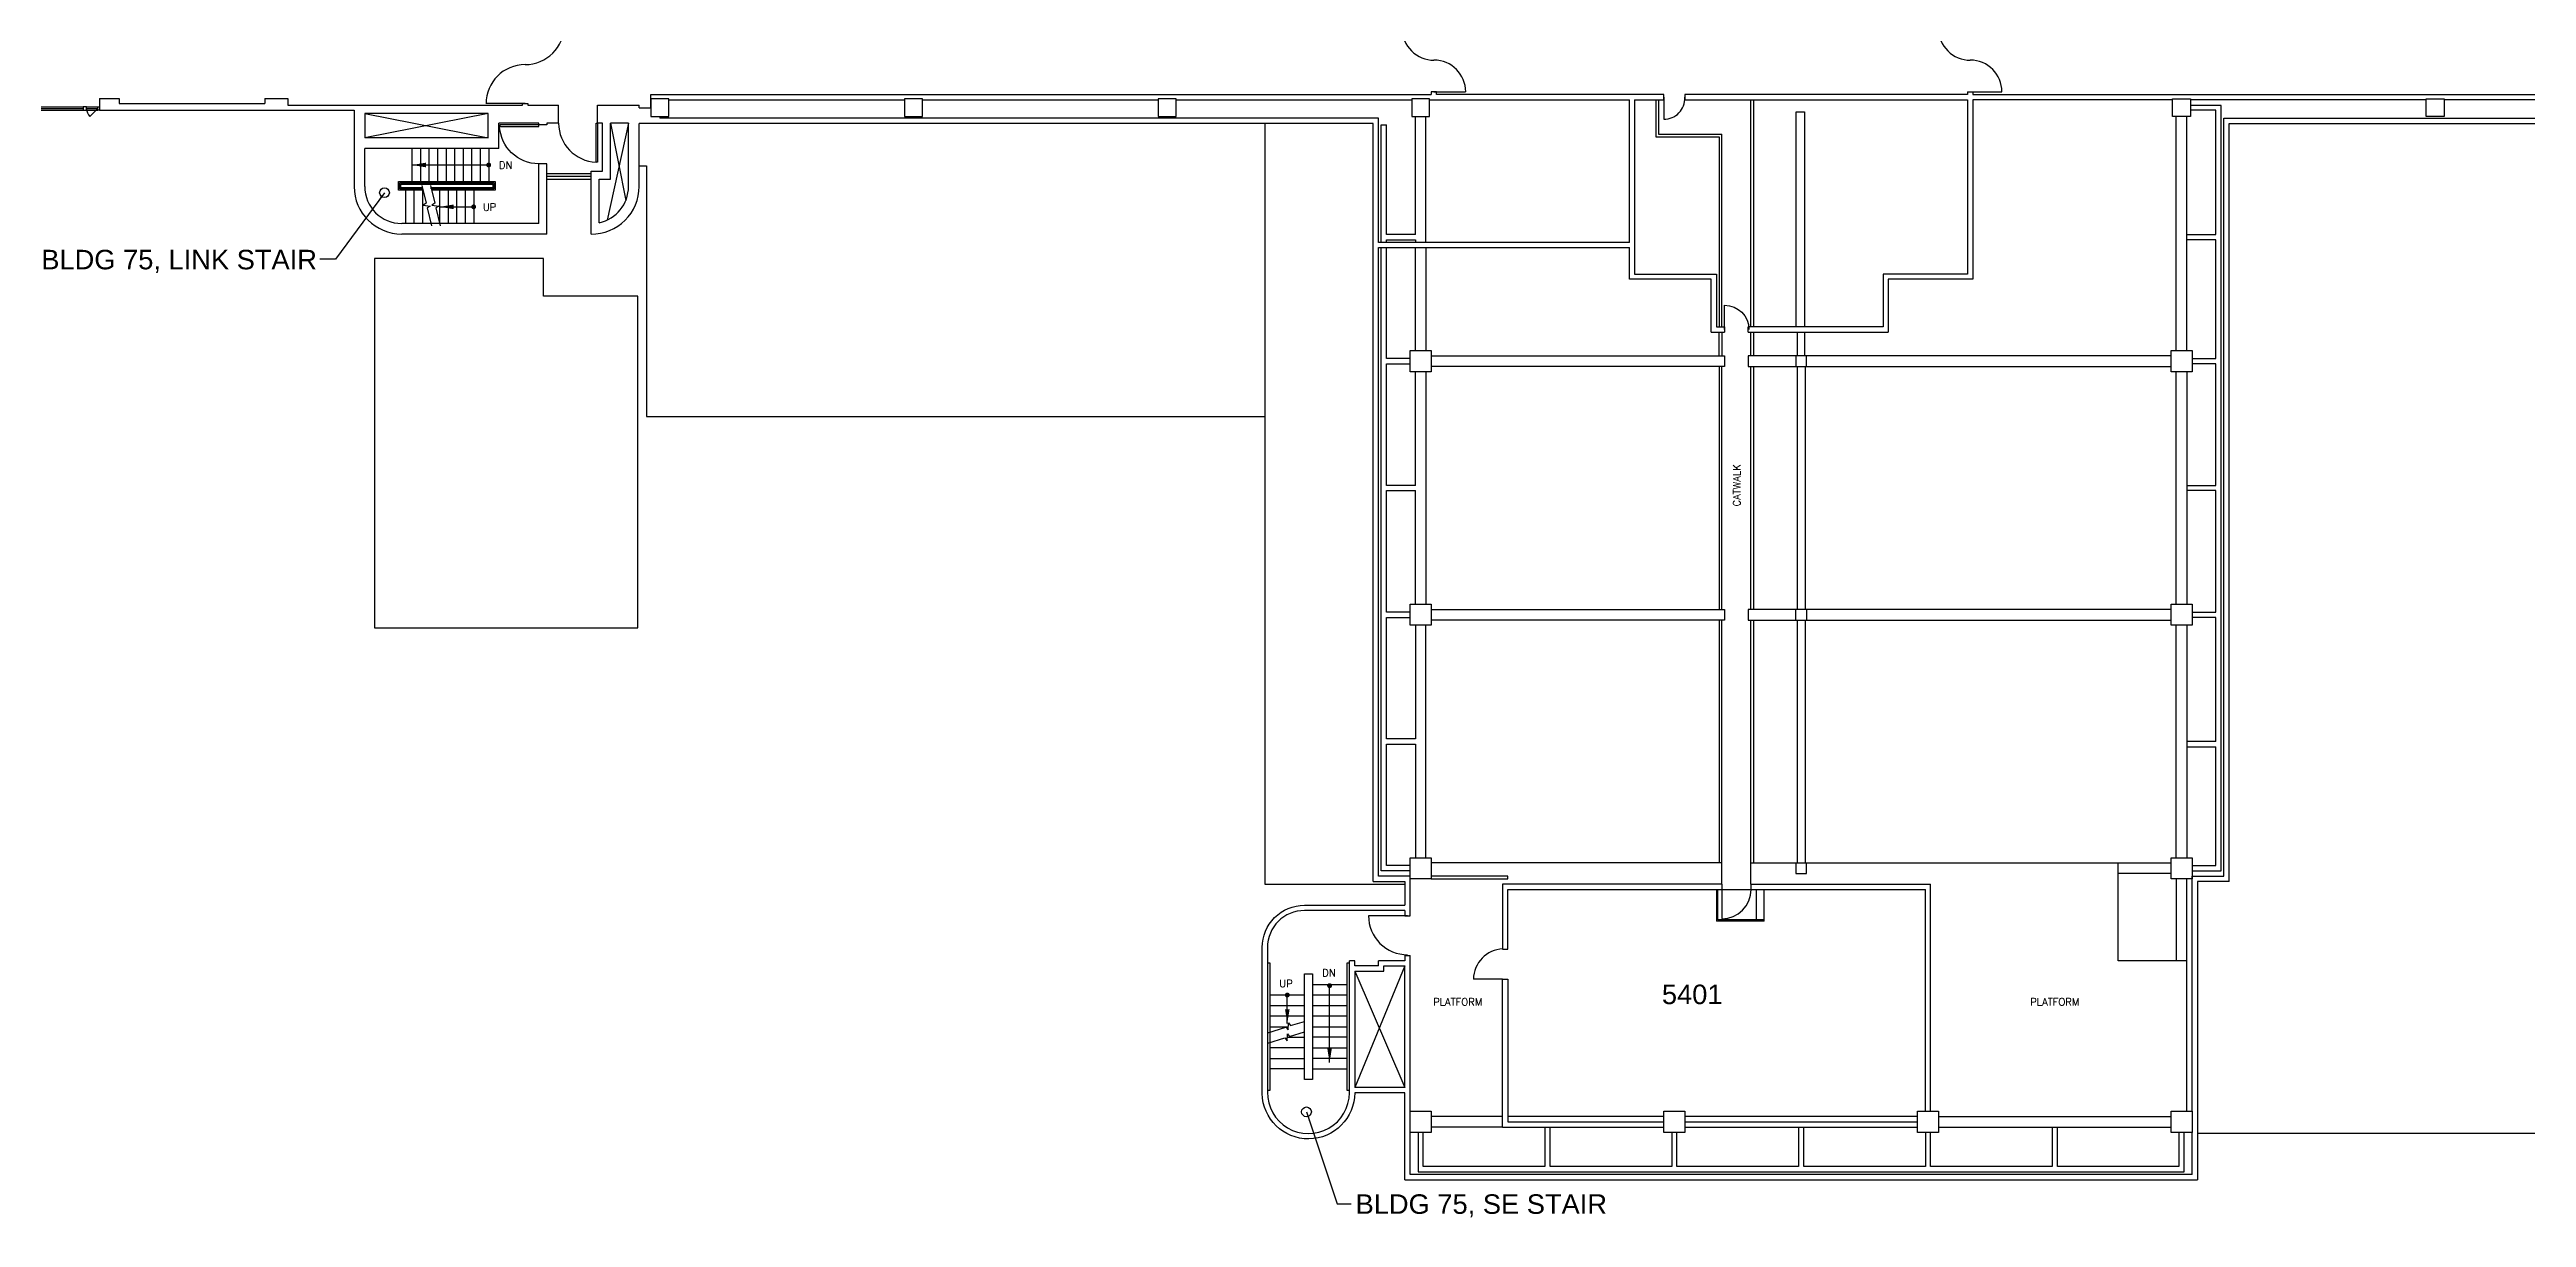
# Model space of a CAD drawing. Extents: x 338 to 7662, y 1563 to 4790.
# Drawn here: x 2972 to 6019, y 1614 to 3052 of the extents above; entities that cross this region are included whole.
import ezdxf
from ezdxf.enums import TextEntityAlignment as Align

# ---------------------------------------------------------------- set-up
doc = ezdxf.new("R2010")
doc.units = 0
doc.header["$LTSCALE"] = 150
doc.header["$MEASUREMENT"] = 0
doc.layers.get('0').update_dxf_attribs({"linetype": 'CONTINUOUS'})
for name, color, linetype in [('A-ANNO-TEXT', 4, 'CONTINUOUS'), ('A-ANNO-TEXT-STAIR', 4, 'CONTINUOUS'), ('A-ANNO-TX192', 4, 'CONTINUOUS'), ('A-COLS', 5, 'CONTINUOUS'), ('A-DOOR', 2, 'CONTINUOUS'), ('A-FLOR-BEAM', 1, 'CONTINUOUS'), ('A-FLOR-HRAL', 1, 'CONTINUOUS'), ('A-FLOR-STRS', 2, 'CONTINUOUS'), ('A-GLAZ', 2, 'CONTINUOUS'), ('A-GLAZ-SILL', 1, 'CONTINUOUS'), ('A-ROOF-LEVL-FINE', 1, 'CONTINUOUS'), ('A-ROOF-LEVL-MED', 2, 'CONTINUOUS'), ('A-SHFT', 1, 'CONTINUOUS'), ('A-WALL-FULL', 6, 'CONTINUOUS'), ('X-ELEC', 1, 'CONTINUOUS')]:
    doc.layers.add(name, color=color, linetype=linetype)
doc.styles.add('ARIAL', font='arial.ttf')
doc.styles.add('AT', font='ARCHTITL.shx', dxfattribs={"width": 0.9})
doc.styles.get("Standard").update_dxf_attribs({"font": 'SIMPLEX'})
doc.dimstyles.new('DIM-96', dxfattribs={"dimscale": 96, "dimtxt": 0.18, "dimasz": 0.18, "dimexe": 0.18, "dimexo": 0.0625, "dimgap": 0.09, "dimtad": 0, "dimtih": 1, "dimtoh": 1, "dimdec": 4, "dimzin": 0, "dimdsep": 46, "dimlunit": 4, "dimtxsty": 'Standard', "dimcen": 0.09, "dimadec": 0, "dimazin": 0, "dimtfac": 1, "dimtdec": 4, "dimtofl": 0, "dimtmove": 2, "dimatfit": 3, "dimfxl": 1, "dimtolj": 1, "dimtzin": 0, "dimarcsym": 0})
doc.dimstyles.new('DIM1-4', dxfattribs={"dimscale": 48, "dimtxt": 0.09375, "dimasz": 0.125, "dimexe": 0.125, "dimexo": 0.09375, "dimgap": 0, "dimtad": 1, "dimdec": 6, "dimzin": 7, "dimdsep": 46, "dimlunit": 4, "dimtxsty": 'AT', "dimblk": 'TICK', "dimblk1": 'ARROW', "dimblk2": 'ARROW', "dimsah": 1, "dimcen": 2.25, "dimdle": 1.5, "dimadec": 0, "dimazin": 0, "dimtfac": 1, "dimtdec": 6, "dimtix": 1, "dimtofl": 0, "dimtmove": 2, "dimatfit": 3, "dimldrblk": 'ARROW', "dimfxl": 1, "dimtolj": 1, "dimtzin": 3, "dimarcsym": 0})

# ---------------------------------------------------------------- blocks, each defined once
blk = doc.blocks.new('48-dr')
blk.add_lwpolyline([(0, 48), (2, 48), (2, 0), (0, 0)], close=True)
blk.add_arc((-0.1, 0), 48.1, 0.0423, 87.521)
blk = doc.blocks.new('dr-48')
blk.add_line((0, 0), (0, 48))
blk.add_arc((-0.1, 0), 48.1, 0.0423, 89.9052)
blk = doc.blocks.new('ARROW')
at = {"layer": 'X-ELEC'}
for p, q in [((5, 14), (-5, 14)), ((-5, 14), (0, 0)), ((0, 0), (5, 14))]:
    blk.add_line(p, q, dxfattribs=at)
blk.add_solid([(-5, 14), (0, 1), (5, 14)], dxfattribs=at)
blk = doc.blocks.new('TICK')
for p, q in [((0.99, 0), (-0.99, 0)), ((-0.22, -0.22), (0.22, 0.22))]:
    blk.add_line(p, q)

msp = doc.modelspace()

# ---------------------------------------------------------------- linework, layer by layer
at = {"layer": 'A-ANNO-TEXT', "const_width": 3}
for points in [[(3511, 2909.5, 1), (3514, 2909.5, 1)], [(3492.5, 2858, 1), (3495.5, 2858, 1)], [(4494.9, 1886.5, -1), (4494.9, 1889.5, -1)], [(4546.9, 1898, -1), (4546.9, 1901, -1)]]:
    msp.add_lwpolyline(points, format="xyb", close=True, dxfattribs=at)
at = {"layer": 'A-ANNO-TEXT', "linetype": 'Continuous'}
for points in [[(3430.3, 2884.4), (3435.6, 2862.4), (3431.9, 2860), (3440.6, 2859), (3436.9, 2856.6), (3442.2, 2834.6)], [(3440.8, 2884.4), (3446.1, 2862.4), (3442.4, 2860), (3451.1, 2859), (3447.4, 2856.6), (3452.7, 2834.6)], [(4470.9, 1841.6), (4493.1, 1848.5), (4495.8, 1845), (4496.2, 1853.8), (4498.9, 1850.3), (4516, 1855.6)], [(4470.9, 1828.6), (4492, 1835.1), (4494.7, 1831.6), (4495.1, 1840.4), (4497.7, 1836.9), (4516, 1842.5)]]:
    msp.add_lwpolyline(points, dxfattribs=at)
at = {"layer": 'A-COLS'}
for p, q in [((4646, 2681), (4672, 2681)), ((4646, 2655), (4646, 2681)), ((4672, 2655), (4646, 2655)), ((4672, 2681), (4672, 2655)), ((5582, 2655), (5582, 2681)), ((5582, 2681), (5608, 2681)), ((5608, 2655), (5582, 2655)), ((5608, 2681), (5608, 2655)), ((4646, 2343), (4646, 2369)), ((4646, 2369), (4672, 2369)), ((4672, 2369), (4672, 2343)), ((5582, 2369), (5608, 2369)), ((5582, 2343), (5582, 2369)), ((5608, 2369), (5608, 2343)), ((4672, 2343), (4646, 2343)), ((5608, 2343), (5582, 2343)), ((4646, 2057), (4672, 2057)), ((4646, 2031), (4646, 2057)), ((4672, 2057), (4672, 2031)), ((5582, 2057), (5608, 2057)), ((5582, 2031), (5582, 2057)), ((5608, 2057), (5608, 2031)), ((4672, 2031), (4646, 2031)), ((5608, 2031), (5582, 2031)), ((4646, 1745), (4672, 1745)), ((4646, 1719), (4646, 1745)), ((4672, 1745), (4672, 1719)), ((4958, 1719), (4958, 1745)), ((4958, 1745), (4984, 1745)), ((4984, 1745), (4984, 1719)), ((5270, 1745), (5296, 1745)), ((5270, 1719), (5270, 1745)), ((5296, 1745), (5296, 1719)), ((5582, 1745), (5608, 1745)), ((5582, 1719), (5582, 1745)), ((5608, 1745), (5608, 1719)), ((4672, 1719), (4646, 1719)), ((4984, 1719), (4958, 1719)), ((5296, 1719), (5270, 1719)), ((5608, 1719), (5582, 1719))]:
    msp.add_line(p, q, dxfattribs=at)
for points in [[(3712, 2991), (3712, 2969), (3734, 2969), (3734, 2991)], [(4046, 2969), (4046, 2991), (4024, 2991), (4024, 2969)], [(4336, 2991), (4336, 2969), (4358, 2969), (4358, 2991)], [(4648, 2969), (4670, 2969), (4670, 2991), (4648, 2991)], [(5584, 2969), (5584, 2991), (5606, 2991), (5606, 2969)], [(5896, 2969), (5896, 2991), (5918, 2991), (5918, 2969)]]:
    msp.add_lwpolyline(points, close=True, dxfattribs=at)
at = {"layer": 'A-DOOR'}
for p, q in [((4675.3, 2999.5), (4714.3, 2999.5)), ((4958, 2993), (4958, 2966)), ((5335, 2999.5), (5374, 2999.5)), ((5032.8, 2707), (5032.8, 2737)), ((5029.5, 2018), (5029.5, 1982)), ((4642.8, 1985.5), (4594.8, 1985.5)), ((4759.8, 1907.5), (4723.8, 1907.5))]:
    msp.add_line(p, q, dxfattribs=at)
for centre, major_axis, ratio, start_param, end_param in [((4675.3, 3077.5), (27.6, 27.6), 1, 2.356194, 3.926991), ((5335, 3077.5), (27.6, 27.6), 1, 2.356194, 3.926991), ((4675.3, 2999.5), (27.6, 27.6), 1, 5.497787, 7.068583), ((5335, 2999.5), (27.6, 27.6), 1, 5.497787, 7.068583), ((4958, 2993), (-10.4, 25.1), 0.948002, 2.729658, 4.338213), ((5029.5, 2018), (25.5, 25.5), 1, 3.926991, 5.497787), ((4642.8, 1985.5), (33.9, 33.9), 1, 2.356194, 3.926991), ((4759.8, 1907.5), (14.3, 34.6), 0.956563, 0.408646, 1.948041)]:
    msp.add_ellipse(centre, major_axis=major_axis, ratio=ratio, start_param=start_param, end_param=end_param, dxfattribs=at)
at = {"layer": 'A-DOOR', "extrusion": (0, 0, -1)}
msp.add_ellipse((5032.8, 2707), major_axis=(-21.2, 21.2), ratio=1, start_param=0.785398, end_param=2.356194, dxfattribs=at)
at = {"layer": 'A-FLOR-BEAM'}
for p, q in [((4610.2, 2814.2), (4610.2, 2959)), ((4610.2, 2959), (4616.8, 2959)), ((4616.8, 2824), (4616.8, 2959)), ((4652.5, 2824), (4652.5, 2969)), ((4665.5, 2814.2), (4665.5, 2969)), ((5121, 2710.2), (5121, 2975)), ((5121, 2975), (5131, 2975)), ((5131, 2975), (5131, 2710.2)), ((5588.5, 2681), (5588.5, 2969)), ((5601.5, 2681), (5601.5, 2969)), ((5643.8, 2982.8), (5606, 2982.8)), ((5637.2, 2976.8), (5606, 2976.8)), ((5637.2, 2824), (5637.2, 2976.8)), ((5643.8, 2040.8), (5643.8, 2982.8)), ((4610.2, 2040.8), (4610.2, 2807.8)), ((4652.5, 2824), (4616.8, 2824)), ((4616.8, 2817.5), (4652.5, 2817.5)), ((4616.8, 2814.2), (4616.8, 2817.5)), ((4616.8, 2671.2), (4616.8, 2807.8)), ((4652.5, 2817.5), (4652.5, 2814.2)), ((4652.5, 2681), (4652.5, 2807.8)), ((4665.5, 2807.8), (4665.5, 2681)), ((5601.5, 2824), (5637.2, 2824)), ((5637.2, 2817.5), (5601.5, 2817.5)), ((5637.2, 2671.2), (5637.2, 2817.5)), ((5122, 2703.8), (5122, 2674.5)), ((5131, 2703.8), (5131, 2674.5)), ((4646, 2671.2), (4616.8, 2671.2)), ((4616.8, 2664.8), (4646, 2664.8)), ((4616.8, 2515.2), (4616.8, 2664.8)), ((4652.5, 2515.2), (4652.5, 2655)), ((4665.5, 2655), (4665.5, 2369)), ((4672, 2674.5), (5032.8, 2674.5)), ((5032.8, 2661.5), (4672, 2661.5)), ((5032.8, 2674.5), (5032.8, 2661.5)), ((5062, 2674.5), (5062, 2661.5)), ((5582, 2674.5), (5062, 2674.5)), ((5062, 2661.5), (5582, 2661.5)), ((5120.5, 2674.5), (5120.5, 2661.5)), ((5122, 2661.5), (5122, 2362.5)), ((5132, 2661.5), (5132, 2362.5)), ((5133.5, 2661.5), (5133.5, 2674.5)), ((5588.5, 2369), (5588.5, 2655)), ((5601.5, 2655), (5601.5, 2369)), ((5608, 2671.2), (5637.2, 2671.2)), ((5637.2, 2664.8), (5608, 2664.8)), ((5637.2, 2515.2), (5637.2, 2664.8)), ((4652.5, 2515.2), (4616.8, 2515.2)), ((4616.8, 2359.2), (4616.8, 2508.8)), ((4616.8, 2508.8), (4652.5, 2508.8)), ((4652.5, 2369), (4652.5, 2508.8)), ((5601.5, 2515.2), (5637.2, 2515.2)), ((5637.2, 2508.8), (5601.5, 2508.8)), ((5637.2, 2359.2), (5637.2, 2508.8)), ((4646, 2359.2), (4616.8, 2359.2)), ((4616.8, 2352.8), (4646, 2352.8)), ((4616.8, 2203.2), (4616.8, 2352.8)), ((4672, 2362.5), (5032.8, 2362.5)), ((5032.8, 2349.5), (4672, 2349.5)), ((5032.8, 2362.5), (5032.8, 2349.5)), ((5062, 2362.5), (5062, 2349.5)), ((5582, 2362.5), (5062, 2362.5)), ((5062, 2349.5), (5582, 2349.5)), ((5120.5, 2349.5), (5120.5, 2362.5)), ((5122, 2349.5), (5122, 2050.5)), ((5132, 2349.5), (5132, 2050.5)), ((5133.5, 2362.5), (5133.5, 2349.5)), ((5608, 2359.2), (5637.2, 2359.2)), ((5637.2, 2352.8), (5608, 2352.8)), ((5637.2, 2200), (5637.2, 2352.8)), ((4652.5, 2343), (4652.5, 2203.2)), ((4665.5, 2057), (4665.5, 2343)), ((5588.5, 2057), (5588.5, 2343)), ((5601.5, 2343), (5601.5, 2057)), ((4652.5, 2203.2), (4616.8, 2203.2)), ((4616.8, 2047.2), (4616.8, 2196.8)), ((4616.8, 2196.8), (4652.5, 2196.8)), ((4652.5, 2196.8), (4652.5, 2057)), ((5637.2, 2200), (5601.5, 2200)), ((5601.5, 2193.5), (5637.2, 2193.5)), ((5637.2, 2047.2), (5637.2, 2193.5)), ((4646, 2047.2), (4616.8, 2047.2)), ((5120.5, 2050.5), (5120.5, 2037.5)), ((5120.5, 2050.5), (5133.5, 2050.5)), ((5133.5, 2037.5), (5133.5, 2050.5)), ((5517, 2050.5), (5582, 2050.5)), ((5608, 2047.2), (5637.2, 2047.2)), ((4646, 2040.8), (4610.2, 2040.8)), ((5120.5, 2037.5), (5133.5, 2037.5)), ((5582, 2037.5), (5517, 2037.5)), ((5588.5, 2031), (5588.5, 1930.2)), ((5601.5, 1930.2), (5601.5, 2031)), ((5608, 2040.8), (5643.8, 2040.8)), ((5296, 1738.5), (5582, 1738.5)), ((4655.8, 1719), (4655.8, 1670.2)), ((4662.2, 1676.8), (4662.2, 1719)), ((4759.8, 1725.5), (4672, 1725.5)), ((4811.8, 1725.5), (4811.8, 1676.8)), ((4818.2, 1676.8), (4818.2, 1725.5)), ((4967.8, 1719), (4967.8, 1676.8)), ((4974.2, 1676.8), (4974.2, 1719)), ((5123.8, 1725.5), (5123.8, 1676.8)), ((5130.2, 1676.8), (5130.2, 1725.5)), ((5279.8, 1719), (5279.8, 1676.8)), ((5286.2, 1676.8), (5286.2, 1719)), ((5296, 1725.5), (5582, 1725.5)), ((5435.8, 1725.5), (5435.8, 1676.8)), ((5442.2, 1676.8), (5442.2, 1725.5)), ((5591.8, 1719), (5591.8, 1676.8)), ((5598.2, 1670.2), (5598.2, 1719)), ((4811.8, 1676.8), (4662.2, 1676.8)), ((4967.8, 1676.8), (4818.2, 1676.8)), ((5123.8, 1676.8), (4974.2, 1676.8)), ((5279.8, 1676.8), (5130.2, 1676.8)), ((5435.8, 1676.8), (5286.2, 1676.8)), ((5591.8, 1676.8), (5442.2, 1676.8)), ((4655.8, 1670.2), (5598.2, 1670.2))]:
    msp.add_line(p, q, dxfattribs=at)
at = {"layer": 'A-FLOR-HRAL'}
for p, q in [((3638.5, 2898.5), (3584, 2898.5)), ((3638.5, 2895.5), (3584, 2895.5)), ((4766.2, 2034.2), (4672, 2034.2)), ((4672, 2031), (4766.2, 2031)), ((4766.2, 2031), (4766.2, 2034.2)), ((4759.8, 1738.5), (4672, 1738.5))]:
    msp.add_line(p, q, dxfattribs=at)
for points in [[(3431.7, 2878.5), (3401.5, 2878.5), (3401.5, 2889), (3520.5, 2889), (3520.5, 2878.5), (3442.2, 2878.5)], [(3431.4, 2880), (3403, 2880), (3403, 2887.5), (3519, 2887.5), (3519, 2880), (3441.9, 2880)]]:
    msp.add_lwpolyline(points, dxfattribs=at)
at = {"layer": 'A-FLOR-STRS'}
for p, q in [((4948.2, 2989.8), (4948.2, 2944.2)), ((4951.5, 2989.8), (4951.5, 2947.5)), ((5065.2, 2710.2), (5065.2, 2989.8)), ((5068.5, 2989.8), (5068.5, 2710.2)), ((3418, 2930), (3418, 2889)), ((3428.5, 2930), (3428.5, 2889)), ((3439, 2930), (3439, 2889)), ((3449.5, 2930), (3449.5, 2889)), ((3460, 2930), (3460, 2889)), ((3470.5, 2930), (3470.5, 2889)), ((3481, 2930), (3481, 2889)), ((3491.5, 2930), (3491.5, 2889)), ((3502, 2930), (3502, 2889)), ((3512.5, 2930), (3512.5, 2889)), ((4948.2, 2944.2), (5026.2, 2944.2)), ((4951.5, 2947.5), (5029.5, 2947.5)), ((5026.2, 2944.2), (5026.2, 2710.2)), ((5029.5, 2710.2), (5029.5, 2947.5)), ((3410, 2881.5), (3410, 2880)), ((3410, 2878.5), (3410, 2837.5)), ((3418, 2887.5), (3418, 2886)), ((3420.5, 2881.5), (3420.5, 2880)), ((3420.5, 2878.5), (3420.5, 2837.5)), ((3428.5, 2887.5), (3428.5, 2886)), ((3431, 2881.5), (3431, 2880)), ((3431, 2878.5), (3431, 2837.5)), ((3439, 2887.5), (3439, 2886)), ((3441.5, 2881.5), (3441.5, 2880)), ((3449.5, 2887.5), (3449.5, 2886)), ((3452, 2881.5), (3452, 2880)), ((3452, 2878.5), (3452, 2837.5)), ((3460, 2887.5), (3460, 2886)), ((3462.5, 2881.5), (3462.5, 2880)), ((3462.5, 2878.5), (3462.5, 2837.5)), ((3470.5, 2887.5), (3470.5, 2886)), ((3473, 2881.5), (3473, 2880)), ((3473, 2878.5), (3473, 2837.5)), ((3481, 2887.5), (3481, 2886)), ((3483.5, 2881.5), (3483.5, 2880)), ((3483.5, 2878.5), (3483.5, 2837.5)), ((3491.5, 2887.5), (3491.5, 2886)), ((3494, 2881.5), (3494, 2880)), ((3494, 2878.5), (3494, 2837.5)), ((3502, 2887.5), (3502, 2886)), ((3512.5, 2887.5), (3512.5, 2886)), ((3584, 2892), (3638.5, 2892)), ((5026.2, 2674.5), (5026.2, 2703.8)), ((5029.5, 2703.8), (5029.5, 2674.5)), ((5065.2, 2674.5), (5065.2, 2703.8)), ((5068.5, 2703.8), (5068.5, 2674.5)), ((5026.2, 2661.5), (5026.2, 2362.5)), ((5029.5, 2362.5), (5029.5, 2661.5)), ((5065.2, 2362.5), (5065.2, 2661.5)), ((5068.5, 2661.5), (5068.5, 2362.5)), ((5026.2, 2349.5), (5026.2, 2050.5)), ((5029.5, 2050.5), (5029.5, 2349.5)), ((5065.2, 2050.5), (5065.2, 2349.5)), ((5068.5, 2349.5), (5068.5, 2050.5)), ((5029.5, 2050.5), (4672, 2050.5)), ((5029.5, 2024.5), (5029.5, 2050.5)), ((5065.2, 2024.5), (5065.2, 2050.5)), ((5065.2, 2050.5), (5120.5, 2050.5)), ((5133.5, 2050.5), (5517, 2050.5)), ((5517, 1930.2), (5517, 2050.5)), ((5023, 2018), (5023, 1979)), ((5024.6, 1980.6), (5024.6, 2018)), ((5029.5, 2018), (5065.2, 2018)), ((5071.8, 2018), (5071.8, 1980.6)), ((5081.5, 1979), (5081.5, 2018)), ((5081.5, 1980.6), (5024.6, 1980.6)), ((5081.5, 1979), (5023, 1979)), ((4473.8, 1927), (4470.5, 1927)), ((4473.8, 1771), (4473.8, 1927)), ((4571.2, 1927), (4568, 1927)), ((4568, 1927), (4568, 1771)), ((5601.5, 1930.2), (5517, 1930.2)), ((5601.5, 1745), (5601.5, 1930.2)), ((4525.8, 1901), (4568, 1901)), ((4516, 1888), (4473.8, 1888)), ((4473.8, 1875), (4516, 1875)), ((4516, 1862), (4473.8, 1862)), ((4568, 1888), (4525.8, 1888)), ((4525.8, 1875), (4568, 1875)), ((4568, 1862), (4525.8, 1862)), ((4473.8, 1849), (4494.9, 1849)), ((4494.9, 1836), (4516, 1836)), ((4525.8, 1849), (4568, 1849)), ((4568, 1836), (4525.8, 1836)), ((4516, 1823), (4473.8, 1823)), ((4473.8, 1810), (4516, 1810)), ((4525.8, 1823), (4568, 1823)), ((4568, 1810), (4525.8, 1810)), ((4470.5, 1771), (4473.8, 1771)), ((4516, 1797), (4473.8, 1797)), ((4525.8, 1797), (4568, 1797)), ((4568, 1771), (4571.2, 1771)), ((4958, 1738.5), (4766.2, 1738.5)), ((5270, 1738.5), (4984, 1738.5))]:
    msp.add_line(p, q, dxfattribs=at)
msp.add_lwpolyline([(3431, 2881.5), (3404.5, 2881.5), (3404.5, 2886), (3517.5, 2886), (3517.5, 2881.5), (3441.5, 2881.5)], dxfattribs=at)
at = {"layer": 'A-GLAZ'}
for p, q in [((2959.8, 2979), (3013.8, 2979)), ((3017.8, 2979), (3031.8, 2979)), ((3031.8, 2979), (3021.9, 2969.1))]:
    msp.add_line(p, q, dxfattribs=at)
for points in [[(3017.8, 2981.2), (3013.8, 2981.2), (3013.8, 2976.8), (3017.8, 2976.8)], [(3031.8, 2981.2), (3033.8, 2981.2), (3033.8, 2976.8), (3031.8, 2976.8)]]:
    msp.add_lwpolyline(points, close=True, dxfattribs=at)
msp.add_arc((3031.8, 2979), 14, 180, 225, dxfattribs=at)
at = {"layer": 'A-GLAZ-SILL'}
for p, q in [((2959.8, 2981.2), (3013.8, 2981.2)), ((2959.8, 2976.8), (3013.8, 2976.8)), ((3017.8, 2981.2), (3031.8, 2981.2)), ((3017.8, 2976.8), (3031.8, 2976.8))]:
    msp.add_line(p, q, dxfattribs=at)
at = {"layer": 'A-ROOF-LEVL-FINE'}
for points in [[(3697.5, 2908.5), (3706.8, 2908.5), (3706.8, 2599.8), (4467.2, 2599.8)], [(3580, 2794.5), (3372, 2794.5), (3372, 2340), (3696, 2340), (3696, 2748), (3580, 2748), (3580, 2794.5)]]:
    msp.add_lwpolyline(points, dxfattribs=at)
at = {"layer": 'A-ROOF-LEVL-MED'}
msp.add_line((5614.5, 1718), (6511.5, 1718), dxfattribs=at)
msp.add_lwpolyline([(4467.2, 2960.5), (4467.2, 2024.5), (4639.5, 2024.5)], dxfattribs=at)
at = {"layer": 'A-SHFT'}
for p, q in [((3512, 2973), (3360, 2943)), ((3360, 2973), (3512, 2943)), ((3684.5, 2961), (3658.4, 2841.8)), ((3662.5, 2961), (3681.2, 2866)), ((4639.5, 1923.8), (4577.8, 1774.2)), ((4577.8, 1917.2), (4639.5, 1774.2))]:
    msp.add_line(p, q, dxfattribs=at)
at = {"layer": 'A-WALL-FULL'}
for p, q in [((3033.8, 2991.2), (3057.8, 2991.2)), ((3033.8, 2991.2), (3033.8, 2976.8)), ((3057.8, 2991.2), (3057.8, 2985.3)), ((3237.2, 2991.2), (3265.2, 2991.2)), ((3237.2, 2991.2), (3237.2, 2985.3)), ((3265.2, 2991.2), (3265.2, 2983.2)), ((3712, 2996.2), (4672, 2996.2)), ((3712, 2980), (3712, 2996.2)), ((3734, 2989.8), (4024, 2989.8)), ((4046, 2989.8), (4336, 2989.8)), ((4358, 2989.8), (4648, 2989.8)), ((4670, 2989.8), (4915.8, 2989.8)), ((4678.5, 2999.5), (4672, 2999.5)), ((4672, 2999.5), (4672, 2996.2)), ((4678.5, 2996.2), (4678.5, 2999.5)), ((4958, 2996.2), (4678.5, 2996.2)), ((4915.8, 2814.2), (4915.8, 2989.8)), ((4922.2, 2989.8), (4922.2, 2775.2)), ((4922.2, 2989.8), (4958, 2989.8)), ((4958, 2989.8), (4958, 2996.2)), ((4984, 2996.2), (4984, 2989.8)), ((5331.8, 2996.2), (4984, 2996.2)), ((4984, 2989.8), (5331.8, 2989.8)), ((5331.8, 2999.5), (5331.8, 2996.2)), ((5331.8, 2999.5), (5338.2, 2999.5)), ((5331.8, 2989.8), (5331.8, 2775.2)), ((5338.2, 2999.5), (5338.2, 2996.2)), ((5338.2, 2996.2), (6371.8, 2996.2)), ((5338.2, 2989.8), (5338.2, 2768.8)), ((5584, 2989.8), (5338.2, 2989.8)), ((5896, 2989.8), (5606, 2989.8)), ((6208, 2989.8), (5918, 2989.8)), ((3033.8, 2976.8), (3347, 2976.8)), ((3057.8, 2985.3), (3237.2, 2985.3)), ((3265.2, 2983.2), (3554, 2983.2)), ((3347, 2976.8), (3347, 2883)), ((3512, 2973), (3360, 2973)), ((3360, 2973), (3360, 2943)), ((3512, 2943), (3512, 2973)), ((3574, 2961), (3525, 2961)), ((3525, 2930), (3525, 2961)), ((3554, 2983.2), (3554, 2985)), ((3554, 2985), (3560.5, 2985)), ((3560.5, 2985), (3560.5, 2983.2)), ((3560.5, 2983.2), (3598.5, 2983.2)), ((3598.5, 2961), (3584, 2961)), ((3598.5, 2961), (3598.5, 2983.2)), ((3646.5, 2961), (3646.5, 2983.2)), ((3646.5, 2983.2), (3697.5, 2983.2)), ((3652.5, 2961), (3646.5, 2961)), ((3652.5, 2902), (3652.5, 2961)), ((3684.5, 2961), (3662.5, 2961)), ((3662.5, 2892), (3662.5, 2961)), ((3684.5, 2883), (3684.5, 2961)), ((3697.5, 2980), (3697.5, 2983.2)), ((3697.5, 2980), (3712, 2980)), ((3697.5, 2883), (3697.5, 2960.5)), ((4600.5, 2960.5), (3697.5, 2960.5)), ((3723, 2969), (3723, 2967)), ((4607, 2967), (3723, 2967)), ((4600.5, 2027.8), (4600.5, 2960.5)), ((4607, 2814.2), (4607, 2967)), ((5647, 2034.2), (5647, 2967)), ((5647, 2967), (6479, 2967)), ((5653.5, 2027.8), (5653.5, 2960.5)), ((5653.5, 2960.5), (6472.5, 2960.5)), ((3512, 2943), (3360, 2943)), ((3360, 2883), (3360, 2930)), ((3525, 2930), (3360, 2930)), ((3574, 2837.5), (3574, 2911)), ((3584, 2911), (3574, 2911)), ((3584, 2824.5), (3584, 2911)), ((3638.5, 2824.5), (3638.5, 2902)), ((3638.5, 2902), (3652.5, 2902)), ((3648.5, 2838.5), (3648.5, 2892)), ((3648.5, 2892), (3662.5, 2892)), ((3574, 2837.5), (3405.5, 2837.5)), ((3584, 2824.5), (3405.5, 2824.5)), ((4915.8, 2814.2), (4607, 2814.2)), ((4607, 2807.8), (4915.8, 2807.8)), ((4607, 2034.2), (4607, 2807.8)), ((4915.8, 2768.8), (4915.8, 2807.8)), ((4922.2, 2775.2), (5023, 2775.2)), ((5023, 2775.2), (5023, 2710.2)), ((5227.8, 2775.2), (5227.8, 2710.2)), ((5331.8, 2775.2), (5227.8, 2775.2)), ((5016.5, 2768.8), (4915.8, 2768.8)), ((5016.5, 2703.8), (5016.5, 2768.8)), ((5234.2, 2768.8), (5234.2, 2703.8)), ((5338.2, 2768.8), (5234.2, 2768.8)), ((5016.5, 2703.8), (5032.8, 2703.8)), ((5023, 2710.2), (5032.8, 2710.2)), ((5032.8, 2710.2), (5032.8, 2703.8)), ((5062, 2703.8), (5062, 2710.2)), ((5227.8, 2710.2), (5062, 2710.2)), ((5062, 2703.8), (5234.2, 2703.8)), ((4600.5, 2027.8), (4639.5, 2027.8)), ((4646, 2034.2), (4607, 2034.2)), ((4639.5, 2027.8), (4639.5, 1998.5)), ((4646, 1985.5), (4646, 2034.2)), ((5029.5, 2024.5), (4759.8, 2024.5)), ((4759.8, 2024.5), (4759.8, 1944.6)), ((4766.2, 2018), (5029.5, 2018)), ((4766.2, 1944.6), (4766.2, 2018)), ((5029.5, 2024.5), (5029.5, 2018)), ((5065.2, 2024.5), (5286.2, 2024.5)), ((5065.2, 2024.5), (5065.2, 2018)), ((5065.2, 2018), (5279.8, 2018)), ((5279.8, 1745), (5279.8, 2018)), ((5286.2, 1745), (5286.2, 2024.5)), ((5608, 1745), (5608, 2034.2)), ((5608, 2034.2), (5647, 2034.2)), ((5614.5, 2027.8), (5614.5, 1660.5)), ((5653.5, 2027.8), (5614.5, 2027.8)), ((4639.5, 1992), (4516, 1992)), ((4639.5, 1992), (4639.5, 1985.5)), ((4639.5, 1985.5), (4646, 1985.5)), ((4470.5, 1946.5), (4470.5, 1768.6)), ((4571.2, 1767.8), (4571.2, 1930.2)), ((4577.8, 1930.2), (4571.2, 1930.2)), ((4577.8, 1923.8), (4577.8, 1930.2)), ((4607, 1923.8), (4577.8, 1923.8)), ((4639.5, 1930.2), (4607, 1930.2)), ((4607, 1923.8), (4607, 1930.2)), ((4613.5, 1917.2), (4613.5, 1923.8)), ((4613.5, 1923.8), (4639.5, 1923.8)), ((4639.5, 1936.8), (4646, 1936.8)), ((4639.5, 1936.8), (4639.5, 1930.2)), ((4639.5, 1774.2), (4639.5, 1923.8)), ((4646, 1745), (4646, 1936.8)), ((4759.8, 1944.6), (4766.2, 1944.6)), ((4516, 1784), (4516, 1914)), ((4516, 1914), (4525.8, 1914)), ((4525.8, 1914), (4525.8, 1784)), ((4577.8, 1917.2), (4577.8, 1774.2)), ((4577.8, 1917.2), (4613.5, 1917.2)), ((4759.8, 1907.5), (4766.2, 1907.5)), ((4759.8, 1725.5), (4759.8, 1907.5)), ((4766.2, 1907.5), (4766.2, 1732)), ((4525.8, 1784), (4516, 1784)), ((4571.2, 1767.8), (4571.2, 1774.2)), ((4639.5, 1774.2), (4577.8, 1774.2)), ((4639.5, 1660.5), (4639.5, 1767.8)), ((4646, 1667), (4646, 1719)), ((4759.8, 1725.5), (4958, 1725.5)), ((4766.2, 1732), (4958, 1732)), ((4984, 1732), (5270, 1732)), ((4984, 1725.5), (5270, 1725.5)), ((5608, 1667), (5608, 1719)), ((4639.5, 1660.5), (5614.5, 1660.5)), ((5608, 1667), (4646, 1667))]:
    msp.add_line(p, q, dxfattribs=at)
msp.add_lwpolyline([(3584, 2961), (3584, 2959), (3574, 2959), (3574, 2961)], dxfattribs=at)
msp.add_lwpolyline([(4639.5, 1767.8), (4577.8, 1767.8, -0.992405), (4464, 1766.9), (4464, 1946.5, -0.414214), (4516, 1998.5), (4639.5, 1998.5)], format="xyb", dxfattribs=at)
for centre, radius, start, end in [((3405.5, 2883), 58.5, 180, 270), ((3405.5, 2883), 45.5, 180, 270), ((3639, 2883), 58.5, 269.5103, 0), ((3639, 2883), 45.5, 282.0515, 0), ((4516, 1946.5), 45.5, 90, 180), ((4520.9, 1767.8), 50.4, 179.0717, 360)]:
    msp.add_arc(centre, radius, start, end, dxfattribs=at)

# ---------------------------------------------------------------- block references
at = {"layer": 'A-DOOR'}
for name, p, rotation in [('dr-48', (3557.2, 3081), 270), ('dr-48', (3557.3, 2985), 90), ('48-dr', (3646.5, 2961), 179.9999999999999)]:
    msp.add_blockref(name, p, dxfattribs=dict(at, rotation=rotation))
at = {"layer": 'A-DOOR', "xscale": -1, "rotation": 90}
msp.add_blockref('48-dr', (3574, 2959), dxfattribs=at)

# ---------------------------------------------------------------- texts
at = {"layer": 'A-ANNO-TEXT'}
msp.add_text('CATWALK', height=9, rotation=90, dxfattribs=at).set_placement((5052.2, 2515.2), align=Align.CENTER)
for p in [(4704.5, 1875), (5439, 1875)]:
    msp.add_text('PLATFORM', height=9, dxfattribs=at).set_placement(p, align=Align.CENTER)
at = {"layer": 'A-ANNO-TEXT', "char_height": 9, "attachment_point": 8}
for s, insert, width in [('DN', (3533.4, 2904.7), 29.061), ('UP', (3513.5, 2853.2), 30.516), ('DN', (4546.1, 1910.9), 29.061), ('UP', (4493.3, 1897.6), 30.516)]:
    msp.add_mtext(s, dxfattribs=dict(at, insert=insert, width=width))
at = {"layer": 'A-ANNO-TEXT-STAIR', "style": 'ARIAL'}
for s, p in [('BLDG 75, LINK STAIR', (2962.1, 2781.1)), ('BLDG 75, SE STAIR', (4578.9, 1618.7))]:
    msp.add_text(s, height=24, dxfattribs=at).set_placement(p)
at = {"layer": 'A-ANNO-TX192', "style": 'ARIAL'}
msp.add_text('5401', height=24, dxfattribs=at).set_placement((4955.7, 1876.8))

# ---------------------------------------------------------------- leaders
at = {"layer": 'A-ANNO-TEXT'}
for points in [[(3418, 2909.5), (3512.5, 2909.5)], [(3452, 2858), (3494, 2858)], [(4546.9, 1805), (4546.9, 1899.5)], [(4494.9, 1853.1), (4494.9, 1888)]]:
    msp.add_leader(points, dimstyle='DIM-96', override={"dimgap": 0.09, "dimtad": 0}, dxfattribs=at)
at = {"layer": 'A-ANNO-TEXT-STAIR'}
for points in [[(3384.3, 2875.4), (3324, 2793.5), (3304.9, 2793.5)], [(4518.5, 1744.2), (4556.4, 1631.2), (4573.4, 1631.2)]]:
    msp.add_leader(points, dimstyle='DIM1-4', override={"dimscale": 96, "dimgap": 0, "dimtad": 0, "dimldrblk": 'DotBlank'}, dxfattribs=at)

doc.saveas('drawing.dxf')
